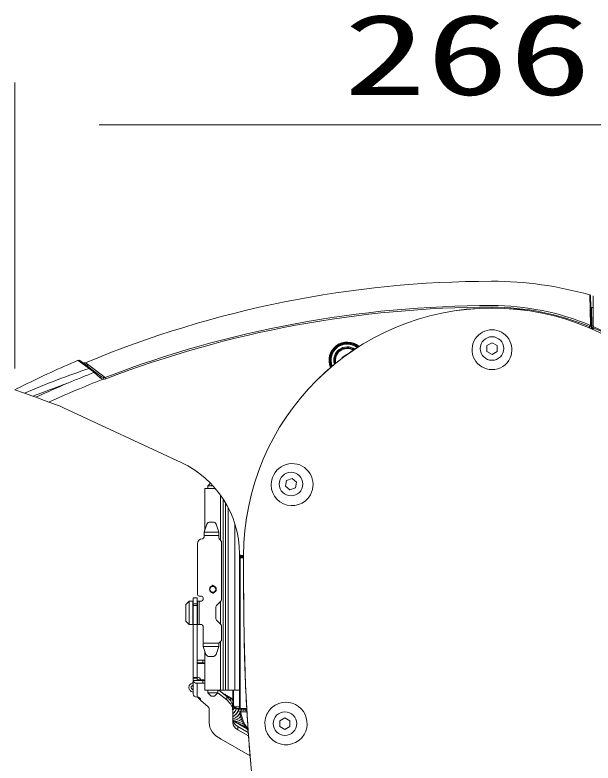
# Model space of a CAD drawing. Units: millimetres on the paper. Extents: x -62 to 64, y -118 to 119.
# Drawn here: x -14.15 to 3.02, y 47.01 to 69.25 of the extents above; entities that cross this region are included whole.
import ezdxf
from ezdxf.enums import TextEntityAlignment as Align

# ---------------------------------------------------------------- set-up
doc = ezdxf.new("R2010")
doc.units = ezdxf.units.MM
doc.layers.add('0-4_GAIKEI', color=4, linetype='Continuous', lineweight=9)
doc.layers.add('0-5_SUNPO', color=7, linetype='Continuous', lineweight=9)
doc.styles.add('ＭＳ ゴシック', font='')
doc.styles.get('ＭＳ ゴシック').set_extended_font_data('MS Gothic')

msp = doc.modelspace()

# ---------------------------------------------------------------- linework, layer by layer
at = {"layer": '0-4_GAIKEI'}
for p, q in [((-0.001, 61.33), (0.015, 61.33)), ((2.921, 60.922), (2.939, 60.022)), ((2.948, 60.574), (2.958, 59.997)), ((2.978, 60.016), (2.969, 60.548)), ((2.969, 60.548), (2.975, 60.546)), ((2.975, 60.546), (2.979, 60.545)), ((2.979, 60.545), (3.015, 60.534)), ((3.015, 59.897), (3.015, 60.553)), ((2.908, 59.981), (2.937, 60.019)), ((2.959, 59.921), (2.958, 59.997)), ((3.015, 60.004), (2.978, 60.016)), ((2.985, 59.91), (2.978, 60.016)), ((0.015, 59.503), (-0.135, 59.417)), ((-0.135, 59.417), (-0.135, 59.243)), ((0.165, 59.417), (0.015, 59.503)), ((0.165, 59.243), (0.165, 59.417)), ((-0.135, 59.243), (0.015, 59.157)), ((0.165, 59.243), (0.015, 59.157)), ((-12.273, 58.979), (-11.953, 58.739)), ((-12.223, 58.973), (-11.905, 58.733)), ((-4.439, 59.06), (-4.293, 59.153)), ((-4.439, 59.06), (-4.438, 59.04)), ((-4.288, 59.151), (-4.293, 59.153)), ((-12.055, 58.908), (-12.056, 58.908)), ((-12.055, 58.908), (-11.964, 58.839)), ((-12.055, 58.908), (-12.055, 58.908)), ((-11.476, 58.471), (-11.964, 58.839)), ((-11.796, 58.621), (-11.953, 58.739)), ((-11.618, 58.463), (-11.797, 58.62)), ((-12.515, 58.332), (-12.567, 58.31)), ((-11.534, 58.418), (-11.528, 58.467)), ((-11.458, 58.427), (-11.476, 58.471)), ((-6.088, 55.411), (-6.118, 55.24)), ((-5.925, 55.471), (-6.088, 55.411)), ((-5.793, 55.359), (-5.925, 55.471)), ((-6.118, 55.24), (-5.985, 55.129)), ((-5.823, 55.189), (-5.985, 55.129)), ((-5.823, 55.189), (-5.793, 55.359)), ((-7.466, 53.19), (-7.466, 53.166)), ((-7.363, 53.168), (-7.466, 53.166)), ((-7.363, 53.18), (-7.435, 53.18)), ((-7.363, 53.17), (-7.363, 53.17)), ((-7.485, 53.106), (-7.466, 53.106)), ((-7.363, 53.138), (-7.466, 53.136)), ((-7.363, 53.108), (-7.466, 53.106)), ((-7.466, 53.106), (-7.466, 48.646)), ((-7.485, 48.646), (-7.466, 48.646)), ((-7.466, 48.646), (-7.466, 48.63)), ((-7.27, 48.626), (-7.466, 48.63)), ((-6.135, 48.353), (-6.285, 48.267)), ((-6.285, 48.267), (-6.285, 48.093)), ((-5.985, 48.267), (-6.135, 48.353)), ((-5.985, 48.093), (-5.985, 48.267)), ((-6.285, 48.093), (-6.135, 48.007)), ((-5.985, 48.093), (-6.135, 48.007))]:
    msp.add_line(p, q, dxfattribs=at)
at = {"layer": '0-4_GAIKEI', "color": 7}
for p, q in [((2.943, 60.893), (2.948, 60.574)), ((3.015, 60.553), (3.015, 60.897)), ((3.015, 60.553), (2.961, 60.552)), ((-13.868, 58.003), (-14.153, 58.107)), ((-13.62, 57.913), (-13.868, 58.003)), ((-13.62, 57.913), (-13.532, 57.881)), ((-13.144, 57.739), (-13.532, 57.881)), ((-12.951, 57.669), (-13.144, 57.739)), ((-12.978, 57.679), (-12.947, 57.668)), ((-12.709, 57.569), (-9.217, 55.941)), ((-7.485, 53.23), (-7.485, 49.173)), ((-7.485, 53.229), (-7.485, 48.646)), ((-7.485, 48.646), (-7.485, 48.629)), ((-7.268, 48.606), (-7.466, 48.61))]:
    msp.add_line(p, q, dxfattribs=at)
at = {"layer": '0-4_GAIKEI', "color": 134}
for p, q in [((-8.515, 55.173), (-8.206, 55.173)), ((-8.515, 55.173), (-8.515, 53.928)), ((-8.425, 55.253), (-8.35, 55.329)), ((-8.045, 54.967), (-8.045, 53.623)), ((-7.965, 54.85), (-7.965, 49.173)), ((-7.905, 54.753), (-7.905, 49.173)), ((-7.825, 54.609), (-7.825, 49.173)), ((-8.45, 54.107), (-8.535, 53.873)), ((-8.275, 54.173), (-8.356, 54.173)), ((-8.095, 53.873), (-8.181, 54.107)), ((-7.625, 54.128), (-7.625, 49.173)), ((-8.535, 53.873), (-8.535, 53.723)), ((-8.535, 53.873), (-8.095, 53.873)), ((-8.095, 53.694), (-8.095, 53.873)), ((-8.535, 53.773), (-8.095, 53.773)), ((-8.03, 53.608), (-8.081, 53.658)), ((-8.735, 53.523), (-8.735, 52.023)), ((-8.015, 53.572), (-8.015, 51.864)), ((-8.295, 52.271), (-8.295, 52.273)), ((-8.255, 52.273), (-8.255, 52.271)), ((-8.295, 52.073), (-8.295, 52.075)), ((-8.255, 52.075), (-8.255, 52.073)), ((-9.075, 51.723), (-8.975, 51.823)), ((-8.975, 51.823), (-8.875, 51.823)), ((-8.975, 51.123), (-8.975, 51.823)), ((-8.875, 51.123), (-8.875, 51.823)), ((-8.865, 51.914), (-8.745, 51.914)), ((-8.865, 51.914), (-8.865, 49.065)), ((-8.865, 51.643), (-8.865, 51.887)), ((-8.745, 49.479), (-8.745, 51.914)), ((-8.745, 51.887), (-8.745, 51.889)), ((-8.735, 51.823), (-8.735, 51.123)), ((-8.615, 51.823), (-8.735, 51.823)), ((-8.685, 51.973), (-8.615, 51.973)), ((-8.685, 51.823), (-8.685, 51.123)), ((-8.565, 51.923), (-8.565, 51.873)), ((-8.03, 51.828), (-8.171, 51.688)), ((-9.075, 51.223), (-9.075, 51.723)), ((-8.875, 51.643), (-8.865, 51.643)), ((-8.745, 51.743), (-8.865, 51.743)), ((-8.745, 51.686), (-8.865, 51.686)), ((-8.745, 51.643), (-8.735, 51.643)), ((-8.185, 51.294), (-8.185, 51.652)), ((-8.075, 51.783), (-8.075, 51.773)), ((-8.045, 51.773), (-8.075, 51.773)), ((-8.045, 51.813), (-8.045, 51.133)), ((-8.875, 51.303), (-8.865, 51.303)), ((-8.865, 51.084), (-8.865, 51.303)), ((-8.745, 51.303), (-8.735, 51.303)), ((-8.03, 51.118), (-8.171, 51.258)), ((-8.745, 51.129), (-8.865, 51.129)), ((-8.745, 49.528), (-8.745, 51.084)), ((-8.735, 51.123), (-8.615, 51.123)), ((-8.565, 50.473), (-8.565, 51.073)), ((-8.015, 51.082), (-8.015, 50.674)), ((-8.565, 50.573), (-8.095, 50.573)), ((-8.095, 50.573), (-8.03, 50.638)), ((-8.095, 50.473), (-8.095, 50.573)), ((-8.045, 50.623), (-8.045, 49.173)), ((-8.48, 50.239), (-8.565, 50.473)), ((-8.565, 50.473), (-8.095, 50.473)), ((-8.515, 50.336), (-8.515, 49.173)), ((-8.095, 50.473), (-8.181, 50.239)), ((-8.275, 50.173), (-8.386, 50.173)), ((-8.57, 49.986), (-8.745, 49.986)), ((-8.745, 49.97), (-8.574, 49.97)), ((-8.745, 49.552), (-8.865, 49.552)), ((-8.745, 49.533), (-8.865, 49.533)), ((-8.57, 49.461), (-8.864, 49.461)), ((-8.745, 49.479), (-8.574, 49.479)), ((-8.745, 49.379), (-8.745, 48.967)), ((-8.57, 49.379), (-8.745, 49.379)), ((-8.645, 49.483), (-8.645, 49.499)), ((-8.57, 49.461), (-8.57, 49.379)), ((-8.515, 49.173), (-7.485, 49.173)), ((-8.425, 49.173), (-8.425, 49.093)), ((-8.125, 49.173), (-8.125, 49.093)), ((-7.865, 48.983), (-8.095, 49.173)), ((-7.685, 49.173), (-7.685, 48.761)), ((-7.685, 49.173), (-7.685, 48.909)), ((-7.666, 49.173), (-7.666, 48.762)), ((-8.865, 49.059), (-8.865, 49.065)), ((-8.325, 48.993), (-8.425, 49.093)), ((-8.425, 49.093), (-8.125, 49.093)), ((-8.325, 48.993), (-8.225, 48.993)), ((-8.225, 48.993), (-8.125, 49.093)), ((-7.865, 48.885), (-8.125, 49.099)), ((-7.865, 48.983), (-7.865, 48.885)), ((-7.808, 48.931), (-7.809, 48.932)), ((-8.645, 48.893), (-8.645, 48.909)), ((-8.421, 48.691), (-8.627, 48.861)), ((-7.693, 48.726), (-7.689, 48.729)), ((-7.69, 48.723), (-7.692, 48.722)), ((-8.385, 48.202), (-8.385, 48.625)), ((-7.685, 48.202), (-7.685, 48.655)), ((-7.661, 48.492), (-7.663, 48.485)), ((-7.654, 48.499), (-7.658, 48.49)), ((-7.638, 48.68), (-7.485, 48.68)), ((-7.485, 48.63), (-7.538, 48.631)), ((-7.466, 48.61), (-7.538, 48.611)), ((-7.498, 48.601), (-7.504, 48.595)), ((-7.497, 48.607), (-7.501, 48.603)), ((-7.448, 48.523), (-7.477, 48.519)), ((-7.265, 48.56), (-7.449, 48.553)), ((-7.448, 48.523), (-7.449, 48.553)), ((-7.264, 48.53), (-7.448, 48.523)), ((-7.435, 48.56), (-7.44, 48.555)), ((-7.434, 48.565), (-7.437, 48.562)), ((-7.358, 48.595), (-7.357, 48.608)), ((-7.597, 48.452), (-7.599, 48.445)), ((-7.59, 48.458), (-7.593, 48.45)), ((-7.533, 48.412), (-7.534, 48.406)), ((-7.527, 48.417), (-7.53, 48.41)), ((-7.469, 48.372), (-7.47, 48.368)), ((-7.465, 48.376), (-7.466, 48.371)), ((-7.225, 47.917), (-7.539, 48.097)), ((-7.539, 48.097), (-7.539, 47.999)), ((-7.374, 48.188), (-7.382, 48.184)), ((-7.218, 47.815), (-7.539, 47.999)), ((-8.034, 47.715), (-7.172, 47.221))]:
    msp.add_line(p, q, dxfattribs=at)
at = {"layer": '0-4_GAIKEI'}
for points in [[(2.909, 59.942), (2.908, 59.981), (2.954, 59.994)], [(-11.584, 58.491), (-11.749, 58.616), (-11.905, 58.733)]]:
    msp.add_lwpolyline(points, dxfattribs=at)
at = {"layer": '0-4_GAIKEI', "color": 134}
for points in [[(-8.425, 55.173), (-8.425, 55.253), (-8.277, 55.253)], [(-9.075, 51.223), (-8.975, 51.123), (-8.875, 51.123)], [(-8.57, 49.986), (-8.57, 50.068), (-8.745, 50.068)]]:
    msp.add_lwpolyline(points, dxfattribs=at)
at = {"layer": '0-4_GAIKEI'}
for centre in [(0.015, 59.33), (-5.955, 55.3), (-6.135, 48.18)]:
    msp.add_circle(centre, 0.35, dxfattribs=at)
at = {"layer": '0-4_GAIKEI', "color": 134}
for centre, radius in [((-8.275, 52.173), 0.1), ((-8.275, 52.173), 0.0866), ((-7.685, 48.76), 0.001), ((-7.685, 48.761), 0.0000464)]:
    msp.add_circle(centre, radius, dxfattribs=at)
at = {"layer": '0-4_GAIKEI', "color": 7}
for centre, radius, start, end in [((0.015, 30.039), 31.291, 90.0291, 112.6887), ((2.913, 60.893), 0.03, 1, 73.9157), ((2.979, 60.577), 0.0309, 179.0303, 234.6535), ((2.98, 60.578), 0.0316, 179.5132, 233.9005), ((0.016, 30.037), 31.444, 113.0056, 116.2552), ((-12.253, 58.933), 0.05, 53, 113.0055), ((-12.094, 59.001), 0.1, 233.0061, 292.1642), ((0.016, 30.037), 31.443, 116.2554, 116.7835), ((-13.977, 54.85), 3, 65, 70), ((-10.485, 53.222), 3, 0.1499, 65), ((-7.465, 48.63), 0.02, 180.9738, 269), ((46.254, 51.633), 53.608, 183.2372, 186.9683)]:
    msp.add_arc(centre, radius, start, end, dxfattribs=at)
at = {"layer": '0-4_GAIKEI'}
for centre, radius, start, end in [((0.015, 28.622), 31.985, 89.9999, 111.0536), ((0.015, 28.628), 31.931, 89.9999, 111.0578), ((0.008, 53.162), 7.371, 89.9497, 179.9382), ((0.006, 53.161), 7.369, 89.9367, 179.933), ((0.031, 53.128), 7.479, 67.1351, 90.1287), ((0.033, 53.119), 7.44, 67.2657, 90.1418), ((0.021, 53.162), 7.371, 0.0623, 90.0498), ((0.023, 53.161), 7.369, 0.0674, 90.0629), ((2.979, 60.577), 0.0309, 234.6535, 251.6565), ((0.014, 59.293), 0.593, 89.9609, 146.7985), ((0.016, 59.296), 0.591, 335.6801, 90.144), ((2.936, 60.022), 0.0032, 302.4159, 2.6008), ((2.922, 59.99), 0.033, 6.8254, 61.3498), ((2.931, 59.995), 0.0275, 2.7373, 72.8667), ((2.986, 60.044), 0.0287, 182.0172, 254.6374), ((0.042, 53.144), 7.455, 10.1754, 66.5018), ((0.043, 53.138), 7.432, 10.1641, 66.4318), ((0.013, 59.296), 0.591, 146.9111, 270.1479), ((-4.285, 58.98), 0.542, 49.2888, 203.5045), ((-4.285, 58.98), 0.522, 49.9573, 202.836), ((-4.285, 58.98), 0.501, 50.7254, 202.0678), ((-4.285, 58.98), 0.481, 51.502, 201.2912), ((-4.285, 58.98), 0.4, 55.39, 197.4032), ((-4.285, 58.98), 0.37, 57.2612, 195.532), ((-4.285, 58.98), 0.35, 58.6902, 194.1029), ((0.015, 59.297), 0.593, 269.9595, 335.5606), ((-2.344, 30.889), 29.462, 109.0353, 113.0254), ((-12.002, 58.931), 0.0992, 233.0937, 292.7368), ((0.731, 26.468), 34.507, 111.608, 112.252), ((-5.499, 42.26), 17.531, 111.0537, 111.6864), ((-11.777, 58.578), 0.0468, 53.7679, 115.0824), ((-11.507, 58.59), 0.125, 232.0876, 260.4049), ((-2.666, 30.421), 29.594, 109.5457, 111.7255), ((0.016, 28.707), 32.166, 113.0283, 114.9096), ((3.86, 18.794), 42.795, 112.2386, 112.4968), ((6.399, 12.831), 48.987, 111.4741, 111.9821), ((-11.461, 58.64), 0.237, 228.5389, 230.8751), ((-11.481, 58.614), 0.205, 230.5947, 243.4461), ((-11.499, 58.579), 0.165, 243.481, 257.5471), ((-11.513, 58.571), 0.155, 262.1736, 290.8306), ((-11.511, 58.572), 0.106, 260.7295, 289.2552), ((0.006, 28.764), 31.82, 112.0464, 114.4099), ((-5.919, 55.29), 0.62, 330.421, 152.3031), ((-5.924, 55.28), 0.62, 159.2787, 331.4527), ((-5.904, 55.278), 0.638, 152.0131, 159.7903), ((-7.435, 53.23), 0.05, 180.1499, 270), ((-6.726, 53.149), 0.74, 178.6811, 180.9634), ((165.891, 52.91), 173.254, 179.91399, 180.18041), ((165.467, 52.909), 172.83, 179.91344, 180.18132), ((-7.465, 53.116), 0.02, 91, 180), ((-7.093, 53.119), 0.373, 177.3842, 181.9958), ((87.991, 52.482), 95.354, 180.0725, 181.04337), ((88.163, 52.484), 95.525, 180.07202, 181.03842), ((46.254, 51.633), 53.608, 180.941, 183.2372), ((46.233, 51.632), 53.586, 180.9471, 186.986), ((-6.104, 48.191), 0.626, 119.9637, 154.4641), ((-6.107, 48.183), 0.631, 329.0985, 119.4416), ((-6.094, 48.184), 0.638, 154.339, 242.1689), ((-6.105, 48.177), 0.627, 242.7745, 329.4794)]:
    msp.add_arc(centre, radius, start, end, dxfattribs=at)
at = {"layer": '0-4_GAIKEI', "color": 134}
for centre, radius, start, end in [((-8.356, 54.073), 0.1, 90, 160), ((-8.275, 54.073), 0.1, 20, 90), ((-8.585, 53.523), 0.15, 90, 180), ((-8.585, 53.723), 0.05, 270, 0), ((-8.045, 53.694), 0.05, 180, 225), ((-8.065, 53.572), 0.05, 0, 45), ((-8.275, 52.273), 0.02, 0, 180), ((-8.275, 52.173), 0.1, 281.537, 78.463), ((-8.275, 52.173), 0.1, 180, 258.463), ((-8.275, 52.073), 0.02, 180, 0), ((-8.685, 52.023), 0.05, 180, 270), ((-8.615, 51.923), 0.05, 0, 90), ((-8.615, 51.873), 0.05, 270, 0), ((-8.065, 51.864), 0.05, 315, 0), ((-8.135, 51.652), 0.05, 135, 180), ((-8.135, 51.294), 0.05, 180, 225), ((-8.615, 51.073), 0.05, 0, 90), ((-8.065, 51.082), 0.05, 0, 45), ((-8.065, 50.674), 0.05, 315, 0), ((-8.386, 50.273), 0.1, 200, 270), ((-8.275, 50.273), 0.1, 270, 340), ((-8.599, 49.985), 0.0288, 328.6295, 0.417), ((-8.574, 49.618), 0.352, 80.4785, 90.0635), ((-8.796, 49.168), 0.235, 113.6794, 125.5206), ((-8.771, 49.113), 0.295, 108.7311, 113.9726), ((-8.778, 49.478), 0.0869, 179.6013, 191.2406), ((-8.574, 49.127), 0.352, 80.4787, 90.0635), ((-8.612, 49.46), 0.0426, 1.4828, 25.9467), ((-8.886, 49.256), 0.107, 156.9109, 191.6357), ((-8.873, 49.259), 0.119, 191.9049, 210.0408), ((-8.867, 49.248), 0.127, 140.0248, 157.0633), ((-8.846, 49.275), 0.151, 210.1576, 224.4525), ((-8.834, 49.22), 0.17, 125.4636, 139.9989), ((-8.806, 49.315), 0.208, 224.6399, 238.027), ((-8.885, 49.256), 0.0372, 158.0968, 183.7125), ((-8.879, 49.257), 0.0431, 184.6538, 206.7397), ((-8.873, 49.251), 0.0504, 146.9567, 158.5755), ((-8.858, 49.267), 0.0672, 206.2941, 217.1939), ((-8.856, 49.24), 0.0708, 136.7355, 147.07), ((-8.836, 49.284), 0.0947, 217.2422, 226.5245), ((-8.83, 49.216), 0.105, 125.5655, 136.6658), ((-8.803, 49.319), 0.143, 226.7884, 238.0422), ((-8.799, 49.172), 0.159, 114.5964, 125.622), ((-8.776, 49.36), 0.192, 237.7785, 242.3829), ((-8.763, 49.385), 0.29, 238.0648, 249.2757), ((-8.572, 49.026), 0.159, 202.7379, 207.6586), ((-8.58, 49.021), 0.149, 207.3555, 220.4795), ((-8.042, 49), 0.105, 59.5745, 68.6015), ((-8.044, 48.998), 0.107, 32.6864, 59.3029), ((-7.981, 48.962), 0.106, 35.9646, 79.2412), ((-7.918, 48.924), 0.107, 31.2299, 79.4594), ((-7.996, 48.951), 0.125, 20.5362, 36.0399), ((-7.855, 48.885), 0.109, 28.7757, 79.4864), ((-7.945, 48.907), 0.139, 10.4968, 31.4157), ((-7.791, 48.848), 0.108, 49.0203, 79.53), ((-7.886, 48.868), 0.144, 11.1721, 29.1097), ((-7.801, 48.839), 0.121, 17.5358, 48.3835), ((-8.592, 49.011), 0.134, 220.3713, 246.6118), ((-7.939, 48.857), 0.198, 356.4445, 11.2175), ((-7.728, 48.805), 0.113, 67.4759, 79.0409), ((-8.008, 48.835), 0.333, 341.0157, 345.7996), ((-7.923, 48.789), 0.242, 343.0729, 350.0044), ((-7.683, 48.751), 0.0097, 96.0171, 101.0568), ((-7.535, 48.761), 0.15, 180, 269), ((-7.681, 48.731), 0.0298, 94.4851, 96.3051), ((-7.676, 48.669), 0.0925, 92.4846, 94.3223), ((-7.671, 48.542), 0.22, 91.4655, 92.5168), ((-7.666, 48.341), 0.42, 90, 91.4056), ((-7.534, 48.762), 0.132, 179.9652, 218.1584), ((-7.957, 48.786), 0.347, 321.4202, 337.0176), ((-8.019, 48.826), 0.415, 323.5561, 335.6242), ((-7.958, 48.787), 0.419, 310.6805, 335.957), ((-7.859, 48.709), 0.298, 305.7344, 311.4288), ((-7.895, 48.746), 0.349, 311.705, 337.9078), ((-7.483, 48.476), 0.256, 127.2472, 131.5979), ((-7.536, 48.761), 0.13, 218.4824, 269), ((-7.892, 48.744), 0.415, 310.248, 341.177), ((-7.832, 48.707), 0.351, 311.9116, 335.2938), ((-7.83, 48.705), 0.418, 310.9072, 328.6995), ((-7.774, 48.681), 0.287, 335.2152, 345.7427), ((-7.448, 48.523), 0.03, 92, 187.2815), ((-6.485, 48.646), 1, 187.2815, 221.9528), ((-6.485, 48.646), 0.97, 187.2815, 219.6311), ((-7.753, 48.674), 0.335, 338.8561, 348.7291), ((-7.667, 48.628), 0.241, 342.0877, 351.465), ((-7.641, 48.623), 0.285, 346.476, 354.3158), ((-7.507, 48.577), 0.213, 355.1409, 8.1081), ((-7.837, 48.681), 0.332, 297.269, 310.1731), ((-7.724, 48.525), 0.206, 280.8192, 283.2287), ((-7.657, 48.437), 0.157, 260.0088, 264.5711), ((-7.598, 48.378), 0.136, 231.6339, 237.6484), ((-7.738, 48.574), 0.257, 283.7119, 301.0815), ((-7.656, 48.461), 0.181, 265.0023, 282.1831), ((-7.598, 48.378), 0.136, 237.6561, 242.9058), ((-7.791, 48.663), 0.291, 302.7322, 311.6421), ((-7.669, 48.519), 0.24, 282.196, 296.1221), ((-7.782, 48.651), 0.345, 300.7316, 310.7677), ((-7.701, 48.586), 0.315, 296.0374, 306.6816), ((-7.614, 48.502), 0.264, 286.4528, 301.8066), ((-7.745, 48.644), 0.388, 306.7281, 319.0575), ((-7.676, 48.597), 0.308, 306.2283, 316.8117), ((-7.656, 48.573), 0.346, 301.5257, 311.1411), ((-7.594, 48.389), 0.148, 243.3766, 270.6807), ((-7.533, 48.341), 0.138, 223.4549, 264.0695), ((-7.594, 48.436), 0.195, 270.5482, 286.4103), ((-7.471, 48.301), 0.135, 223.5482, 242.2399), ((-7.529, 48.368), 0.165, 263.5238, 271.9131), ((-7.467, 48.31), 0.144, 242.6701, 268.8536), ((-7.53, 48.392), 0.189, 272.052, 282.3046), ((-7.408, 48.262), 0.134, 223.6259, 253.3688), ((-7.539, 48.43), 0.228, 282.3531, 292.0705), ((-7.466, 48.351), 0.186, 268.7538, 285.2139), ((-7.561, 48.484), 0.287, 292.1835, 303.7593), ((-7.402, 48.284), 0.157, 253.6992, 277.1986), ((-7.344, 48.226), 0.135, 223.6593, 263.2679), ((-7.478, 48.401), 0.237, 284.9728, 294.0965), ((-7.407, 48.331), 0.203, 276.8005, 287.3668), ((-7.282, 48.189), 0.135, 223.4745, 266.1533), ((-7.34, 48.254), 0.163, 262.8735, 274.7971), ((-7.343, 48.292), 0.201, 274.8311, 277.2383), ((-7.222, 48.149), 0.132, 222.7627, 248.9517)]:
    msp.add_arc(centre, radius, start, end, dxfattribs=at)
at = {"layer": '0-4_GAIKEI', "color": 7}
msp.add_ellipse((-0.018, 53.095), major_axis=(9.352, 0.126), ratio=0.880444, start_param=1.239381, end_param=1.55551, dxfattribs=at)
at = {"layer": '0-4_GAIKEI'}
for centre, major_axis, ratio, start_param, end_param in [((2.909, 60.005), (0.0496, -0.0081), 0.175936, 5.920451, 6.315028), ((-11.614, 58.451), (-0.0301, -0.0399), 0.207534, 3.141592, 4.586208), ((-7.465, 53.165), (-0.02, 0), 0.017452, 4.729842, 6.283184), ((-7.465, 48.63), (-0.02, 0), 0.000594, 4.747291, 6.283185), ((-7.465, 48.63), (0, 0.02), 0.034894, 1.571405, 3.141593)]:
    msp.add_ellipse(centre, major_axis=major_axis, ratio=ratio, start_param=start_param, end_param=end_param, dxfattribs=at)
at = {"layer": '0-4_GAIKEI', "color": 134}
for centre, major_axis, ratio, start_param, end_param in [((-8.57, 49.953), (0.2, 0), 0.573576, 1.295136, 1.570796), ((-8.57, 49.871), (-0.2, 0), 0.573576, 4.436729, 4.712389), ((-8.745, 49.478), (0.12, 0), 0.819152, 3.309041, 4.712389), ((-8.745, 49.499), (0.1, 0), 0.573576, 0, 1.570796), ((-8.545, 49.483), (0.1, 0), 0.573576, 3.141593, 3.215159), ((-8.57, 49.347), (0.2, 0), 0.573576, 1.295142, 1.570796), ((-8.57, 49.265), (0.2, 0), 0.573576, 1.295142, 1.570796), ((-8.685, 49.147), (1, 0), 0.573576, 0, 0.045549), ((-8.745, 49.065), (0.12, 0), 0.819152, 3.141593, 4.712389), ((-8.745, 48.909), (0.1, 0), 0.573576, 0, 1.570796), ((-8.685, 48.655), (1, 0), 0.573576, 0, 0.608325), ((-8.545, 48.893), (0.1, 0), 0.573576, 3.141593, 3.749918), ((-8.685, 48.557), (1, 0), 0.573576, 0, 0.608325), ((-8.585, 48.625), (0.2, 0), 0.573576, 0, 0.608325), ((-7.585, 48.537), (-0.122, -0.173), 0.592882, 1.004148, 1.665887), ((-7.538, 48.631), (0, -0.02), 0.034894, 4.712998, 6.283185), ((-7.185, 48.3), (0.5, 0), 0.573576, 3.141593, 3.926991), ((-7.185, 48.202), (1.2, 0), 0.573576, 3.141593, 3.926991), ((-7.185, 48.202), (0.5, 0), 0.573576, 3.141593, 3.926991)]:
    msp.add_ellipse(centre, major_axis=major_axis, ratio=ratio, start_param=start_param, end_param=end_param, dxfattribs=at)
at = {"layer": '0-5_SUNPO'}
for p, q in [((-14.153, 58.732), (-14.153, 67.234)), ((-11.653, 65.984), (10.011, 65.983))]:
    msp.add_line(p, q, dxfattribs=at)

# ---------------------------------------------------------------- texts
at = {"layer": '0-5_SUNPO', "style": 'ＭＳ ゴシック', "width": 1.5}
msp.add_text('266', height=2.405, rotation=359.998, dxfattribs=at).set_placement((-4.393, 66.146), align=Align.BOTTOM_LEFT)

doc.saveas('drawing.dxf')
